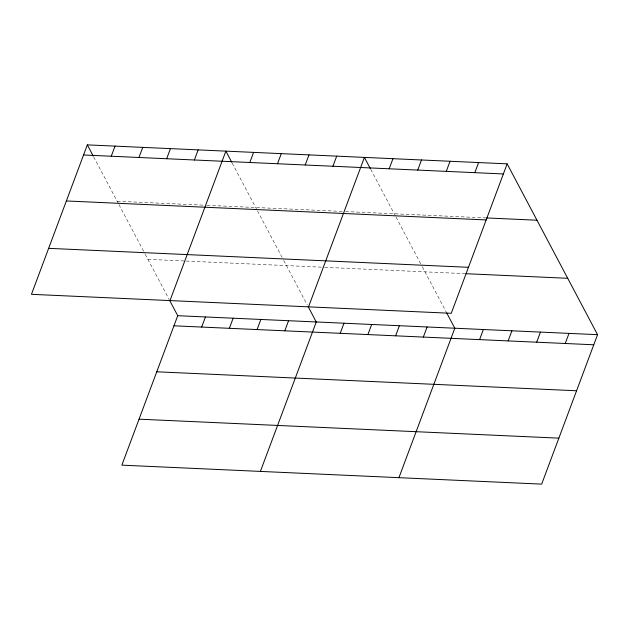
<?xml version="1.0" encoding="UTF-8"?>
<svg xmlns="http://www.w3.org/2000/svg" width="629" height="629" viewBox="0 0 629 629"><rect width="100%" height="100%" fill="white"/><g stroke="black" fill="none" stroke-linecap="round" stroke-linejoin="round"><path stroke-width="0.47" stroke-dasharray="3.15 2.36" d="M117.159 201.249L206.013 205.266M206.972 205.306L344.558 211.525M345.51 211.564L485.596 217.893M147.894 259.329L185.162 261.011M186.113 261.059L323.699 267.278M324.658 267.317L464.949 273.662M370.74 169.35L395.578 216.297M396.026 217.139L421.862 265.957M422.303 266.798L446.22 312M232.195 163.092L257.041 210.031M257.481 210.872L283.317 259.698M283.765 260.54L307.227 304.884M93.658 156.833L118.496 203.772M118.944 204.614L144.78 253.44M145.22 254.281L169.138 299.475"/><path stroke-width="0.94" d="M87.329 144.874L31.45 294.325L451.268 313.297L507.147 163.847L87.329 144.874L93.202 155.976M111.254 156.228L115.036 146.125M138.97 157.478L142.744 147.375M166.677 158.728L170.451 148.625M194.385 159.986L198.159 149.883M169.987 300.583L225.866 151.133L231.747 162.235M169.594 300.332L177.732 315.703L121.853 465.153L541.671 484.126L597.55 334.675L507.147 163.847M249.799 162.486L253.573 152.383M201.657 327.064L205.439 316.961M277.507 163.737L281.281 153.633M229.365 328.314L233.147 318.211M305.214 164.995L308.996 154.891M257.08 329.565L260.854 319.461M332.922 166.245L336.704 156.141M284.788 330.815L288.562 320.711M308.532 306.842L364.411 157.392L370.284 168.501M260.39 471.42L316.269 321.969L308.131 306.59M389.178 168.784L392.96 158.681M340.203 333.323L343.977 323.22M417.727 170.074L421.501 159.97M367.91 334.573L371.684 324.47M446.276 171.363L450.049 161.26M395.617 335.823L399.391 325.72M474.824 172.653L478.598 162.557M423.325 337.081L427.107 326.978M398.935 477.678L454.814 328.228L446.676 312.849M479.581 339.621L483.355 329.517M508.13 340.91L511.904 330.807M536.679 342.2L540.453 332.096M565.227 343.489L569.001 333.386M83.547 154.978L503.373 173.95M486.547 217.941L536.977 220.221M66.36 200.958L486.178 219.93M48.645 248.337L468.463 267.309M465.9 273.701L567.72 278.301M177.732 315.703L597.55 334.675M173.95 325.806L593.776 344.778M156.763 371.794L576.581 390.766M139.048 419.173L558.866 438.146"/></g></svg>
